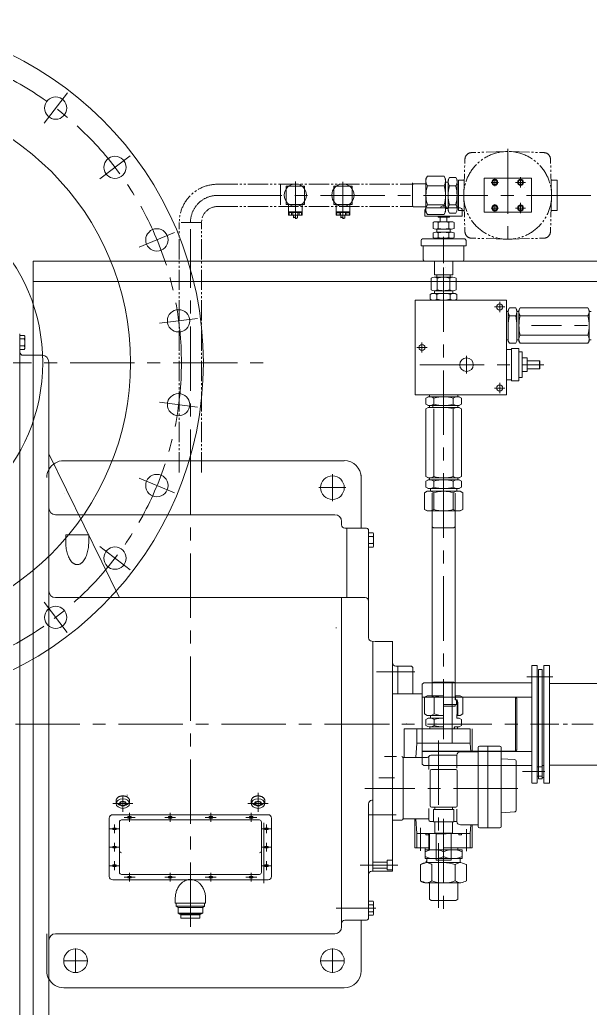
# Model space of a CAD drawing. Header units: inches. Extents: x 0 to 26418, y 0 to 20128.
# Drawn here: x 11750 to 12594, y 8118 to 9581 of the extents above; entities that cross this region are included whole.
import ezdxf

# ---------------------------------------------------------------- set-up
doc = ezdxf.new("R2010")
doc.units = ezdxf.units.IN
doc.header["$MEASUREMENT"] = 0
doc.linetypes.add('CENTER', pattern=[50.8, 31.75, -6.35, 6.35, -6.35])
doc.linetypes.add('EB_DASHDOTDOT', pattern=[45, 30, -3, 3, -3, 3, -3])
for name, color, linetype, lineweight in [('CAXA1', 5, 'CENTER', 5), ('CAXA尺寸线层', 3, 'Continuous', 5), ('CAXA细实线层', 7, 'Continuous', 5), ('中心线', 5, 'CENTER', 5), ('粗实线层', 7, 'Continuous', 5), ('细实线层', 7, 'Continuous', 5)]:
    doc.layers.add(name, color=color, linetype=linetype, lineweight=lineweight)

msp = doc.modelspace()

# ---------------------------------------------------------------- linework, layer by layer
at = {"color": 7, "linetype": 'Continuous', "lineweight": 5}
for p, q in [((12351.1, 9345.26), (12353.29, 9349.05)), ((12351.1, 9345.26), (12353.29, 9349.05)), ((12353.29, 9349.05), (12377.91, 9349.03)), ((12353.29, 9349.05), (12377.91, 9349.03)), ((12380.1, 9345.23), (12377.91, 9349.03)), ((12380.1, 9345.23), (12377.91, 9349.03)), ((12384.1, 9343.72), (12386, 9347.02)), ((12384.1, 9343.72), (12386, 9347.02)), ((12386, 9347.02), (12395.19, 9347.01)), ((12386, 9347.02), (12395.19, 9347.01)), ((12397.1, 9343.71), (12395.19, 9347.01)), ((12397.1, 9343.71), (12395.19, 9347.01)), ((12144.44, 9334.22), (12171.44, 9334.22)), ((12144.44, 9307.22), (12144.44, 9334.22)), ((12171.44, 9307.22), (12171.44, 9334.22)), ((12214.79, 9334.22), (12241.79, 9334.22)), ((12214.79, 9307.22), (12214.79, 9334.22)), ((12241.79, 9307.22), (12241.79, 9334.22)), ((12331.03, 9335.44), (12332.38, 9337.77)), ((12332.38, 9337.77), (12351.09, 9337.75)), ((12351.1, 9345.26), (12351.07, 9320.71)), ((12351.1, 9345.26), (12351.09, 9337.75)), ((12353.25, 9334.83), (12377.87, 9334.85)), ((12353.25, 9334.83), (12377.87, 9334.85)), ((12380.05, 9296.22), (12380.09, 9340.23)), ((12380.1, 9345.23), (12380.09, 9340.23)), ((12380.1, 9345.23), (12380.09, 9340.23)), ((12380.09, 9340.23), (12384.09, 9340.22)), ((12380.09, 9340.23), (12384.09, 9340.22)), ((12384.09, 9340.04), (12384.07, 9320.74)), ((12384.09, 9340.04), (12384.07, 9320.74)), ((12384.1, 9343.72), (12384.09, 9340.22)), ((12384.1, 9343.72), (12384.09, 9340.22)), ((12385.97, 9334.86), (12395.16, 9334.87)), ((12385.97, 9334.86), (12395.16, 9334.87)), ((12397.1, 9343.71), (12397.07, 9320.71)), ((12397.1, 9343.71), (12397.09, 9337.21)), ((12399.02, 9336.78), (12397.09, 9337.21)), ((12399.02, 9336.78), (12397.09, 9337.21)), ((12399.02, 9343.13), (12399.02, 9298.13)), ((12407.72, 9343.13), (12399.02, 9343.13)), ((12399.02, 9343.13), (12399.02, 9298.13)), ((12407.72, 9343.13), (12399.02, 9343.13)), ((12437.02, 9296.01), (12437.02, 9346.01)), ((12437.02, 9346.01), (12507.02, 9346.01)), ((12507.02, 9346.01), (12507.02, 9296.01)), ((12536.33, 9343.13), (12545.02, 9343.13)), ((12545.02, 9298.13), (12545.02, 9343.13)), ((12545.02, 9341.7), (12545.02, 9299.7)), ((12351.07, 9320.75), (12351.05, 9296.24)), ((12351.07, 9320.75), (12351.05, 9296.24)), ((12380.05, 9296.22), (12380.07, 9320.73)), ((12384.05, 9297.72), (12384.07, 9320.72)), ((12384.05, 9297.72), (12384.07, 9320.72)), ((12397.07, 9320.71), (12397.06, 9300.49)), ((12397.07, 9320.71), (12397.06, 9300.49)), ((12144.44, 9307.22), (12171.44, 9307.22)), ((12147.94, 9291.26), (12147.94, 9307.22)), ((12167.94, 9291.26), (12167.94, 9307.22)), ((12214.79, 9307.22), (12241.79, 9307.22)), ((12218.29, 9291.26), (12218.29, 9307.22)), ((12238.29, 9291.26), (12238.29, 9307.22)), ((12331, 9306.11), (12332.35, 9303.77)), ((12332.35, 9303.77), (12351.06, 9303.75)), ((12353.25, 9306.6), (12377.87, 9306.58)), ((12353.25, 9306.6), (12377.87, 9306.58)), ((12373.18, 9302.21), (12373.18, 9303.91)), ((12376.78, 9305.31), (12376.78, 9304.92)), ((12376.78, 9304.92), (12377.58, 9304.92)), ((12377.58, 9305.31), (12377.58, 9304.92)), ((12381.18, 9303.93), (12381.18, 9302.21)), ((12385.97, 9306.57), (12395.16, 9306.56)), ((12385.97, 9306.57), (12395.16, 9306.56)), ((12399.02, 9304.65), (12397.06, 9304.21)), ((12399.02, 9304.65), (12397.06, 9304.21)), ((12167.94, 9296.26), (12147.94, 9296.26)), ((12167.94, 9295.26), (12147.94, 9295.26)), ((12167.94, 9291.26), (12147.94, 9291.26)), ((12148.75, 9291.26), (12148.75, 9295.26)), ((12152.4, 9291.26), (12152.4, 9295.26)), ((12154.29, 9291.26), (12154.29, 9295.26)), ((12154.94, 9287.5), (12154.94, 9291.26)), ((12160.94, 9287.5), (12160.94, 9291.26)), ((12161.58, 9291.26), (12161.58, 9295.26)), ((12163.47, 9291.26), (12163.47, 9295.26)), ((12167.12, 9291.26), (12167.12, 9295.26)), ((12238.29, 9296.26), (12218.29, 9296.26)), ((12238.29, 9295.26), (12218.29, 9295.26)), ((12238.29, 9291.26), (12218.29, 9291.26)), ((12219.11, 9291.26), (12219.11, 9295.26)), ((12222.76, 9291.26), (12222.76, 9295.26)), ((12224.64, 9291.26), (12224.64, 9295.26)), ((12225.29, 9287.5), (12225.29, 9291.26)), ((12231.29, 9287.5), (12231.29, 9291.26)), ((12231.94, 9291.26), (12231.94, 9295.26)), ((12233.83, 9291.26), (12233.83, 9295.26)), ((12237.48, 9291.26), (12237.48, 9295.26)), ((12349.68, 9290.21), (12349.68, 9299.21)), ((12349.68, 9290.21), (12377.18, 9290.21)), ((12351.05, 9296.24), (12353.24, 9292.45)), ((12351.05, 9296.24), (12353.24, 9292.45)), ((12352.68, 9302.21), (12401.68, 9302.21)), ((12353.24, 9292.45), (12377.86, 9292.43)), ((12353.24, 9292.45), (12377.86, 9292.43)), ((12368.95, 9290.21), (12368.95, 9288.71)), ((12382.18, 9288.71), (12368.95, 9288.71)), ((12372.18, 9288.71), (12385.95, 9288.71)), ((12372.18, 9281.71), (12372.18, 9288.71)), ((12377.18, 9290.21), (12404.68, 9290.21)), ((12380.05, 9296.22), (12377.86, 9292.43)), ((12380.05, 9296.22), (12377.86, 9292.43)), ((12380.06, 9301.23), (12384.06, 9301.22)), ((12380.06, 9301.23), (12384.06, 9301.22)), ((12382.18, 9281.71), (12382.18, 9288.71)), ((12384.05, 9297.72), (12385.96, 9294.42)), ((12384.05, 9297.72), (12385.96, 9294.42)), ((12385.95, 9288.71), (12385.95, 9290.21)), ((12385.96, 9294.42), (12395.15, 9294.41)), ((12385.96, 9294.42), (12395.15, 9294.41)), ((12407.72, 9298.13), (12399.02, 9298.13)), ((12407.72, 9298.13), (12399.02, 9298.13)), ((12404.68, 9290.21), (12404.68, 9299.21)), ((12437.02, 9296.01), (12507.02, 9296.01)), ((12536.33, 9298.13), (12545.02, 9298.13)), ((12361.59, 9271.86), (12361.59, 9280.56)), ((12388.87, 9281.71), (12365.49, 9281.71)), ((12369.38, 9280.56), (12369.38, 9271.86)), ((12384.97, 9280.56), (12384.97, 9271.86)), ((12392.77, 9271.86), (12392.77, 9280.56)), ((12361.59, 9258.48), (12361.59, 9265.18)), ((12388.87, 9270.71), (12365.49, 9270.71)), ((12388.87, 9266.33), (12365.49, 9266.33)), ((12367.18, 9266.33), (12367.18, 9270.71)), ((12369.38, 9265.18), (12369.38, 9258.48)), ((12384.97, 9265.18), (12384.97, 9258.48)), ((12387.18, 9266.33), (12387.18, 9270.71)), ((12392.77, 9258.48), (12392.77, 9265.18)), ((12343.93, 9246.21), (12343.93, 9254.21)), ((12343.93, 9246.21), (12410.43, 9246.21)), ((12408.43, 9256.21), (12345.66, 9256.21)), ((12347.18, 9225.21), (12347.18, 9246.21)), ((12388.87, 9257.33), (12365.49, 9257.33)), ((12367.18, 9256.21), (12367.18, 9257.33)), ((12387.18, 9256.21), (12387.18, 9257.33)), ((12407.18, 9225.21), (12407.18, 9246.21)), ((12410.43, 9254.21), (12410.43, 9246.21)), ((12349.18, 9223.21), (12405.18, 9223.21)), ((12363.68, 9223.22), (12363.68, 9203.14)), ((12390.68, 9223.22), (12390.68, 9203.14)), ((12390.68, 9203.14), (12363.68, 9203.14)), ((12367.18, 9199.71), (12367.18, 9203.14)), ((12387.18, 9199.71), (12387.18, 9203.14)), ((12358.7, 9181.17), (12358.7, 9198.26)), ((12391.04, 9199.71), (12363.32, 9199.71)), ((12367.94, 9198.26), (12367.94, 9181.17)), ((12386.42, 9198.26), (12386.42, 9181.17)), ((12395.65, 9181.17), (12395.65, 9198.26)), ((12357.55, 9167.21), (12357.55, 9174.22)), ((12391.9, 9175.71), (12362.46, 9175.71)), ((12363.32, 9179.71), (12377.18, 9179.71)), ((12363.68, 9175.71), (12363.68, 9179.71)), ((12367.36, 9174.22), (12367.36, 9167.21)), ((12391.04, 9179.71), (12377.18, 9179.71)), ((12386.99, 9174.22), (12386.99, 9167.21)), ((12390.68, 9175.71), (12390.68, 9179.71)), ((12396.81, 9167.21), (12396.81, 9174.22)), ((12335.18, 9165.61), (12470.18, 9165.61)), ((12335.18, 9165.61), (12335.18, 9025.61)), ((12470.18, 9112.61), (12470.18, 9165.61)), ((12470.18, 9149.11), (12472.8, 9149.11)), ((12472.77, 9151.11), (12474.68, 9154.41)), ((12472.77, 9151.11), (12472.77, 9144.61)), ((12472.77, 9128.11), (12472.77, 9151.11)), ((12472.77, 9111.61), (12472.77, 9151.11)), ((12474.68, 9154.41), (12483.87, 9154.41)), ((12483.87, 9142.26), (12474.68, 9142.26)), ((12485.77, 9151.11), (12483.87, 9154.41)), ((12485.74, 9149.11), (12488.67, 9149.11)), ((12485.77, 9147.61), (12485.77, 9151.11)), ((12485.77, 9151.11), (12485.77, 9128.11)), ((12485.77, 9128.11), (12485.77, 9151.11)), ((12485.77, 9111.61), (12485.77, 9151.11)), ((12488.64, 9151.11), (12490.55, 9154.41)), ((12488.64, 9151.11), (12488.64, 9144.61)), ((12488.64, 9128.11), (12488.64, 9151.11)), ((12488.64, 9112.69), (12488.64, 9151.11)), ((12490.55, 9154.41), (12590.77, 9154.41)), ((12590.77, 9142.26), (12490.55, 9142.26)), ((12592.67, 9151.11), (12590.77, 9154.41)), ((12592.67, 9151.11), (12592.67, 9128.11)), ((12592.67, 9147.61), (12592.67, 9151.11)), ((12592.67, 9111.61), (12592.67, 9151.11)), ((12592.67, 9149.11), (12595.6, 9149.11)), ((12592.67, 9128.11), (12592.67, 9149.11)), ((12590.77, 9113.99), (12490.55, 9113.97)), ((12470.18, 9025.61), (12470.18, 9112.61)), ((12470.18, 9107.11), (12472.77, 9107.11)), ((12472.77, 9105.11), (12472.77, 9111.61)), ((12472.77, 9111.61), (12472.77, 9105.11)), ((12472.77, 9105.11), (12474.63, 9101.81)), ((12474.63, 9101.81), (12483.87, 9101.81)), ((12474.68, 9101.81), (12483.87, 9101.81)), ((12485.77, 9105.11), (12483.87, 9101.81)), ((12485.77, 9105.11), (12485.77, 9111.61)), ((12485.77, 9105.11), (12485.77, 9111.61)), ((12485.77, 9107.11), (12488.67, 9107.11)), ((12488.64, 9105.11), (12488.64, 9112.69)), ((12488.64, 9105.11), (12490.55, 9101.81)), ((12490.55, 9101.81), (12590.77, 9101.81)), ((12490.55, 9101.81), (12547.82, 9101.81)), ((12592.67, 9105.11), (12590.77, 9101.81)), ((12592.67, 9105.11), (12592.67, 9111.61)), ((12592.67, 9107.11), (12595.57, 9107.11)), ((12488.68, 9094.11), (12477.68, 9094.11)), ((12477.68, 9046.11), (12477.68, 9094.11)), ((12488.68, 9046.11), (12488.68, 9094.11)), ((12493.68, 9089.11), (12488.68, 9089.11)), ((12493.68, 9051.11), (12493.68, 9089.11)), ((12500.68, 9080.11), (12493.68, 9080.11)), ((12500.68, 9060.11), (12500.68, 9080.11)), ((12519.18, 9076.11), (12500.68, 9076.11)), ((12519.18, 9064.11), (12519.18, 9076.11)), ((12519.18, 9076.11), (12519.68, 9075.61)), ((12519.68, 9064.61), (12519.68, 9075.61)), ((12500.68, 9060.11), (12493.68, 9060.11)), ((12519.18, 9064.11), (12500.68, 9064.11)), ((12519.18, 9064.11), (12519.68, 9064.61)), ((12488.68, 9046.11), (12477.68, 9046.11)), ((12493.68, 9051.11), (12488.68, 9051.11)), ((12335.18, 9025.61), (12377.18, 9025.61)), ((12356.18, 9025.61), (12356.18, 9022.71)), ((12377.18, 9025.61), (12470.18, 9025.61)), ((12398.18, 9025.61), (12398.18, 9022.68)), ((12354.18, 9022.71), (12350.88, 9020.85)), ((12350.88, 9020.85), (12350.88, 9011.62)), ((12350.88, 9020.81), (12350.88, 9011.62)), ((12354.18, 9009.71), (12350.88, 9011.62)), ((12354.18, 9022.71), (12360.68, 9022.71)), ((12360.68, 9022.71), (12354.18, 9022.71)), ((12360.68, 9022.71), (12400.18, 9022.71)), ((12362.99, 9011.62), (12362.99, 9020.81)), ((12377.18, 9022.71), (12400.18, 9022.71)), ((12391.33, 9011.62), (12391.33, 9020.81)), ((12400.18, 9022.71), (12393.68, 9022.71)), ((12400.18, 9022.71), (12403.48, 9020.81)), ((12400.18, 9009.71), (12403.48, 9011.62)), ((12403.48, 9020.81), (12403.48, 9011.62)), ((12354.18, 9006.84), (12350.88, 9004.93)), ((12350.88, 9004.93), (12350.88, 8904.72)), ((12350.88, 9004.93), (12350.88, 8947.66)), ((12354.18, 9009.71), (12360.68, 9009.71)), ((12354.18, 9009.71), (12360.68, 9009.71)), ((12354.18, 9006.84), (12361.76, 9006.84)), ((12356.18, 9009.71), (12356.18, 9006.81)), ((12360.68, 9009.71), (12361.76, 9006.84)), ((12400.18, 9009.71), (12360.68, 9009.71)), ((12361.76, 9006.84), (12400.18, 9006.84)), ((12362.97, 8904.72), (12362.99, 9004.94)), ((12377.18, 9009.71), (12400.18, 9009.71)), ((12377.18, 9009.71), (12400.18, 9009.71)), ((12377.18, 9006.84), (12400.18, 9006.84)), ((12391.33, 8904.72), (12391.33, 9004.93)), ((12400.18, 9006.84), (12393.68, 9006.84)), ((12396.68, 9009.71), (12400.18, 9009.71)), ((12398.18, 9009.74), (12398.18, 9006.81)), ((12400.18, 9006.84), (12403.48, 9004.93)), ((12403.48, 9004.93), (12403.48, 8904.72)), ((12354.18, 8902.81), (12350.88, 8904.72)), ((12354.18, 8899.91), (12350.88, 8898.01)), ((12350.88, 8888.82), (12350.88, 8898.01)), ((12354.18, 8902.81), (12377.18, 8902.81)), ((12354.18, 8899.91), (12377.18, 8899.91)), ((12356.18, 8902.81), (12356.18, 8899.91)), ((12362.97, 8888.82), (12362.97, 8898.01)), ((12377.18, 8902.81), (12400.18, 8902.81)), ((12400.18, 8902.81), (12377.18, 8902.81)), ((12377.18, 8902.81), (12398.18, 8902.81)), ((12377.18, 8899.91), (12400.18, 8899.91)), ((12391.33, 8888.82), (12391.33, 8898.01)), ((12400.18, 8899.91), (12393.68, 8899.91)), ((12396.68, 8902.81), (12400.18, 8902.81)), ((12398.18, 8902.81), (12398.18, 8899.88)), ((12400.18, 8902.81), (12403.48, 8904.72)), ((12400.18, 8899.91), (12403.48, 8898.01)), ((12403.48, 8888.82), (12403.48, 8898.01)), ((12352.67, 8882.91), (12348.88, 8880.72)), ((12348.88, 8856.1), (12348.88, 8880.72)), ((12354.18, 8886.91), (12350.88, 8888.82)), ((12352.67, 8882.91), (12357.68, 8882.91)), ((12354.18, 8886.91), (12377.18, 8886.91)), ((12357.68, 8882.91), (12357.68, 8886.91)), ((12401.69, 8882.91), (12357.68, 8882.91)), ((12360.18, 8880.26), (12360.18, 8599.24)), ((12362.96, 8856.1), (12362.97, 8880.72)), ((12377.18, 8886.91), (12400.18, 8886.91)), ((12400.18, 8886.91), (12377.18, 8886.91)), ((12391.33, 8856.1), (12391.33, 8880.72)), ((12394.35, 8880.26), (12394.25, 8598.85)), ((12396.68, 8882.91), (12396.68, 8886.91)), ((12396.68, 8886.91), (12400.18, 8886.91)), ((12396.68, 8882.91), (12401.69, 8882.91)), ((12400.18, 8886.91), (12403.48, 8888.82)), ((12401.69, 8882.91), (12405.48, 8880.72)), ((12405.48, 8856.1), (12405.48, 8880.72)), ((12352.67, 8853.91), (12348.88, 8856.1)), ((12352.67, 8853.91), (12360.18, 8853.91)), ((12360.18, 8853.91), (12401.69, 8853.91)), ((12360.18, 8830.26), (12360.18, 8853.91)), ((12401.69, 8853.91), (12394.18, 8853.91)), ((12394.18, 8830.26), (12394.18, 8853.91)), ((12401.69, 8853.91), (12405.48, 8856.1)), ((12362.52, 8828.91), (12360.18, 8830.26)), ((12362.52, 8828.91), (12391.85, 8828.91)), ((12391.85, 8828.91), (12394.18, 8830.26))]:
    msp.add_line(p, q, dxfattribs=at)
at = {"color": 7, "lineweight": 5}
for p, q in [((11770.24, 9223.16), (11770.24, 7943.07)), ((11770.24, 9223.16), (14450.24, 9223.16)), ((11770.24, 9193.11), (14450.24, 9193.11)), ((12276.24, 8660.74), (12270.98, 8661.02)), ((12276.24, 8660.74), (12290.26, 8660.74)), ((12515.74, 8625.24), (12507.74, 8625.24)), ((12507.74, 8451.24), (12507.74, 8625.23)), ((12515.74, 8451.24), (12515.74, 8625.24)), ((12517.74, 8457.11), (12517.74, 8619.11)), ((12517.74, 8619.11), (12523.04, 8619.11)), ((12523.04, 8457.11), (12523.04, 8619.11)), ((12525.74, 8625.11), (12525.74, 8451.11)), ((12533.74, 8625.11), (12525.74, 8625.11)), ((12533.74, 8625.11), (12533.74, 8451.11)), ((12507.74, 8599.24), (12347.74, 8599.24)), ((12637.74, 8598.61), (12533.74, 8598.61)), ((12483.74, 8498.24), (12483.74, 8578.24)), ((12483.74, 8578.24), (12485.74, 8576.24)), ((12485.74, 8500.24), (12485.74, 8576.24)), ((12483.74, 8498.24), (12485.74, 8500.24)), ((12307.69, 8490.27), (12289.69, 8490.27)), ((12483.74, 8498.24), (12345.74, 8498.24)), ((12347.74, 8476.99), (12345.74, 8478.99)), ((12507.74, 8476.99), (12347.74, 8476.99)), ((12523.04, 8475.11), (12515.04, 8475.11)), ((12525.74, 8477.11), (12523.04, 8477.11)), ((12533.74, 8477.61), (12637.74, 8477.61)), ((12523.04, 8461.11), (12515.73, 8461.11)), ((12517.74, 8457.11), (12523.04, 8457.11)), ((12525.74, 8459.11), (12523.04, 8459.11)), ((12272.74, 8450.61), (12272.74, 8425.61)), ((12272.74, 8450.61), (12272.74, 8425.61)), ((12515.74, 8450.99), (12507.74, 8450.99)), ((12533.74, 8451.11), (12525.74, 8451.11)), ((12272.74, 8425.61), (12270.99, 8425.52)), ((12317.19, 8398.24), (12317.19, 8425.1)), ((12315.19, 8396.24), (12301.74, 8396.24)), ((12317.19, 8398.24), (12355.21, 8398.24)), ((12364.19, 8376.76), (12364.19, 8393.76)), ((12390.19, 8376.76), (12390.19, 8393.76)), ((12390.19, 8376.76), (12364.19, 8376.76)), ((12366.19, 8336.76), (12366.19, 8376.76)), ((12388.19, 8336.76), (12388.19, 8376.76)), ((12272.74, 8334.24), (12293.74, 8334.24)), ((12272.74, 8325.24), (12293.74, 8325.24)), ((12293.74, 8336.74), (12293.74, 8322.74)), ((12293.74, 8336.74), (12301.74, 8336.74)), ((12388.19, 8336.76), (12366.19, 8336.76)), ((12270.83, 8320.74), (12301.74, 8320.74)), ((12293.74, 8322.74), (12301.74, 8322.74))]:
    msp.add_line(p, q, dxfattribs=at)
for centre, radius in [((11514.38, 9073.11), 507.5), ((11514.25, 9073.11), 399.87), ((11803.42, 9449.92), 16.5), ((11891.1, 9362.24), 16.5), ((11514.25, 9073.11), 270), ((11953.09, 9254.85), 16.5), ((11985.17, 9135.08), 16.5), ((11985.17, 9011.09), 16.5), ((11953.07, 8891.32), 16.5), ((11891.06, 8783.94), 16.5), ((11803.38, 8696.27), 16.5)]:
    msp.add_circle(centre, radius, dxfattribs=at)
at = {"color": 7, "linetype": 'Continuous', "lineweight": 5}
for centre, radius in [((12157.94, 9321.05), 16.49), ((12228.29, 9321.05), 16.49), ((12453.02, 9340.01), 4.5), ((12453.02, 9340.01), 3.4), ((12491.02, 9340.01), 4.5), ((12491.02, 9340.01), 3.4), ((12453.02, 9302.01), 4.5), ((12453.02, 9302.01), 3.4), ((12491.02, 9302.01), 4.5), ((12491.02, 9302.01), 3.4), ((12460.18, 9155.61), 4.5), ((12345.18, 9095.61), 4.5), ((12411.18, 9070.11), 10), ((12460.18, 9035.61), 4.5)]:
    msp.add_circle(centre, radius, dxfattribs=at)
for centre, radius, start, end in [((12363.58, 9341.92), 12.53, 145.66719, 214.43568), ((12367.53, 9341.92), 12.53, 325.66719, 34.43568), ((12367.53, 9341.92), 12.53, 325.66719, 34.43568), ((12394.69, 9340.94), 10.64, 145.22625, 214.87662), ((12386.42, 9340.94), 10.64, 325.22625, 34.87662), ((12386.42, 9340.94), 10.64, 325.22625, 34.87662), ((12397.9, 9320.72), 46.83, 162.46348, 180.05143), ((12333.25, 9320.66), 46.83, 0.05143, 17.63939), ((12333.25, 9320.66), 46.83, 0.05143, 17.63939), ((12437.57, 9320.76), 53.5, 164.71426, 180.05143), ((12343.58, 9320.67), 53.5, 0.05143, 15.38861), ((12343.58, 9320.67), 53.5, 0.05143, 15.38861), ((12397.9, 9320.71), 46.83, 179.94857, 197.53652), ((12397.9, 9320.71), 46.83, 179.94857, 197.53652), ((12333.25, 9320.77), 46.83, 342.36061, 359.94857), ((12333.25, 9320.77), 46.83, 342.36061, 359.94857), ((12437.57, 9320.67), 53.5, 179.94857, 195.28574), ((12437.57, 9320.67), 53.5, 179.94857, 195.28574), ((12343.58, 9320.76), 53.5, 344.61139, 359.94857), ((12343.58, 9320.76), 53.5, 344.61139, 359.94857), ((12363.58, 9299.52), 12.53, 145.56432, 214.33281), ((12363.58, 9299.52), 12.53, 145.56432, 214.33281), ((12377.18, 9298.93), 6.39, 93.58332, 128.7523), ((12377.18, 9298.93), 6.4, 51.2477, 86.41668), ((12367.53, 9299.51), 12.53, 325.56432, 34.33281), ((12367.53, 9299.51), 12.53, 325.56432, 34.33281), ((12394.69, 9300.49), 10.64, 145.12338, 214.77375), ((12394.69, 9300.49), 10.64, 145.12338, 214.77375), ((12386.42, 9300.5), 10.64, 325.12338, 34.77375), ((12386.42, 9300.5), 10.64, 325.12338, 34.77375), ((12352.68, 9299.21), 3, 90, 180), ((12401.68, 9299.21), 3, 0, 90), ((12365.49, 9274.53), 7.18, 57.13277, 122.86723), ((12377.18, 9254.71), 27, 73.22135, 106.77865), ((12388.87, 9274.53), 7.18, 57.13277, 122.86723), ((12365.49, 9277.9), 7.18, 237.13277, 302.86723), ((12365.49, 9259.15), 7.18, 57.13277, 122.86723), ((12377.18, 9297.71), 27, 253.22135, 286.77865), ((12377.18, 9239.33), 27, 73.22135, 106.77865), ((12388.87, 9277.9), 7.18, 237.13277, 302.86723), ((12388.87, 9259.15), 7.18, 57.13277, 122.86723), ((12345.93, 9254.21), 2, 90, 180), ((12365.49, 9264.51), 7.18, 237.13277, 302.86723), ((12377.18, 9284.33), 27, 253.22135, 286.77865), ((12388.87, 9264.51), 7.18, 237.13277, 302.86723), ((12408.43, 9254.21), 2, 0, 90), ((12349.18, 9225.21), 2, 180, 270), ((12405.18, 9225.21), 2, 270, 360), ((12363.32, 9191.67), 8.05, 54.96996, 125.03004), ((12377.18, 9169.71), 30, 90, 107.93393), ((12377.18, 9169.71), 30, 72.06607, 90), ((12391.04, 9191.67), 8.05, 54.96996, 125.03004), ((12362.46, 9166.9), 8.81, 56.1491, 123.8509), ((12363.32, 9187.76), 8.05, 234.96996, 305.03004), ((12377.18, 9142.71), 33, 72.69712, 107.30288), ((12377.18, 9209.71), 30, 252.06607, 270), ((12377.18, 9209.71), 30, 270, 287.93393), ((12391.04, 9187.76), 8.05, 234.96996, 305.03004), ((12391.9, 9166.9), 8.81, 56.1491, 123.8509), ((12362.46, 9174.52), 8.81, 236.1491, 303.8509), ((12377.18, 9198.71), 33, 252.69712, 287.30288), ((12391.9, 9174.52), 8.81, 236.1491, 303.8509), ((12483.41, 9148.34), 10.64, 145.17482, 214.82518), ((12526.27, 9128.11), 53.5, 164.66283, 180), ((12475.13, 9148.34), 10.64, 325.17482, 34.82518), ((12432.27, 9128.11), 53.5, 0, 15.33717), ((12499.28, 9148.34), 10.64, 145.17482, 214.82518), ((12542.14, 9128.11), 53.5, 164.66283, 180), ((12582.03, 9148.34), 10.64, 325.17482, 34.82518), ((12539.17, 9128.11), 53.5, 0, 15.33717), ((12542.14, 9128.13), 53.5, 180.00649, 195.34366), ((12539.17, 9128.13), 53.5, 344.66931, 0.00649), ((12499.28, 9107.9), 10.64, 145.1813, 214.83167), ((12582.04, 9107.91), 10.64, 325.1813, 34.83167), ((12356.92, 9012.08), 10.64, 55.16406, 124.81443), ((12356.92, 9020.35), 10.64, 235.16406, 304.81443), ((12377.13, 8969.21), 53.5, 89.98925, 105.32642), ((12377.15, 9063.21), 53.5, 254.65207, 269.98925), ((12377.18, 8969.21), 53.5, 74.66283, 90), ((12377.18, 9063.21), 53.5, 270, 285.33717), ((12397.41, 9012.07), 10.64, 55.17482, 124.82518), ((12397.41, 9020.35), 10.64, 235.17482, 304.82518), ((12377.18, 8953.34), 53.5, 74.66283, 90), ((12397.41, 8996.2), 10.64, 55.17482, 124.82518), ((12356.9, 8913.45), 10.64, 235.16406, 304.81443), ((12356.89, 8889.28), 10.64, 55.16406, 124.81443), ((12377.13, 8956.31), 53.5, 254.65207, 269.98925), ((12377.11, 8846.41), 53.5, 89.98925, 105.32642), ((12377.18, 8956.31), 53.5, 270, 285.33717), ((12377.18, 8846.41), 53.5, 74.66283, 90), ((12397.41, 8913.45), 10.64, 235.17482, 304.82518), ((12397.41, 8889.27), 10.64, 55.17482, 124.82518), ((12355.89, 8870.39), 12.53, 55.605, 124.37349), ((12356.9, 8897.55), 10.64, 235.16406, 304.81443), ((12377.13, 8940.41), 53.5, 254.65207, 269.98925), ((12377.11, 8836.08), 46.83, 89.98925, 107.5772), ((12377.18, 8940.41), 53.5, 270, 285.33717), ((12377.18, 8836.08), 46.83, 72.41205, 90), ((12397.41, 8897.55), 10.64, 235.17482, 304.82518), ((12398.41, 8870.38), 12.53, 55.61575, 124.38425), ((12355.89, 8866.44), 12.53, 235.605, 304.37349), ((12377.12, 8900.74), 46.83, 252.40129, 269.98925), ((12377.18, 8900.74), 46.83, 270, 287.58795), ((12398.41, 8866.44), 12.53, 235.61575, 304.38425)]:
    msp.add_arc(centre, radius, start, end, dxfattribs=at)
at = {"color": 7, "lineweight": 5}
for centre, radius, start, end in [((11815.24, 8903.11), 25, 90, 151.63992), ((11815.25, 8903.11), 25, 151.63992, 180), ((12315.19, 8398.24), 2, 270, 0)]:
    msp.add_arc(centre, radius, start, end, dxfattribs=at)
msp.add_point((12322.23, 8538.24), dxfattribs=at)
at = {"layer": 'CAXA1', "linetype": 'CENTER', "lineweight": 5, "ltscale": 3}
for p, q in [((11820.61, 9472.32), (11786.24, 9427.53)), ((11913.49, 9379.43), (11868.7, 9345.06)), ((12472.02, 9389.67), (12472.02, 9247.31)), ((12472.02, 9388.7), (12472.02, 9252.7)), ((12491.02, 9347.51), (12491.02, 9332.51)), ((12157.94, 9301.28), (12157.94, 9341.1)), ((12157.94, 9301.28), (12157.94, 9341.1)), ((12157.94, 9301.28), (12157.94, 9341.1)), ((12157.94, 9301.14), (12157.94, 9340.96)), ((12157.94, 9306.26), (12157.94, 9339.26)), ((12228.29, 9301.14), (12228.29, 9340.96)), ((12331, 9306.26), (12331, 9339.26)), ((12447.52, 9340.01), (12458.52, 9340.01)), ((12453.02, 9334.51), (12453.02, 9345.51)), ((12483.52, 9340.01), (12498.52, 9340.01)), ((12485.52, 9340.01), (12496.52, 9340.01)), ((12042.74, 9320.72), (12627.11, 9320.72)), ((12497.01, 9332), (12497.11, 9332)), ((12157.94, 9306.26), (12157.94, 9286.26)), ((12228.29, 9306.26), (12228.29, 9286.26)), ((12453.02, 9296.51), (12453.02, 9307.51)), ((12491.02, 9309.51), (12491.02, 9294.51)), ((12447.52, 9302.01), (12458.52, 9302.01)), ((12483.52, 9302.01), (12498.52, 9302.01)), ((12485.52, 9302.01), (12496.52, 9302.01)), ((11979.17, 9265.66), (11927.01, 9244.05)), ((12002.74, 8879.23), (12002.74, 9270.72)), ((12377.18, 9220.58), (12377.18, 9259.43)), ((12377.11, 9214.22), (12377.11, 8515.84)), ((12380.67, 9214.22), (12380.67, 9214.13)), ((12460.18, 9163.11), (12460.18, 9148.11)), ((12452.68, 9155.61), (12467.68, 9155.61)), ((12013.16, 9138.77), (11957.19, 9131.4)), ((14533.01, 9128.12), (12507.49, 9128.12)), ((12345.18, 9103.11), (12345.18, 9088.11)), ((12337.68, 9095.61), (12352.68, 9095.61)), ((10910.15, 9073.11), (12118.35, 9073.11)), ((12341.97, 9070.11), (12525.47, 9070.11)), ((12398.18, 9070.11), (12424.18, 9070.11)), ((12411.18, 9083.11), (12411.18, 9057.11)), ((12460.18, 9043.11), (12460.18, 9028.11)), ((12452.68, 9035.61), (12467.68, 9035.61)), ((12013.16, 9007.4), (11957.18, 9014.77)), ((12002.74, 8238.47), (12002.74, 8942.36)), ((12212.74, 8908.24), (12212.74, 8868.24)), ((11979.15, 8880.52), (11926.99, 8902.12)), ((11815.75, 8879.85), (11815.76, 8879.85)), ((12232.74, 8888.24), (12192.74, 8888.24)), ((11913.46, 8766.75), (11868.67, 8801.12)), ((11820.57, 8673.87), (11786.2, 8718.66)), ((12333.52, 8615.74), (12278.03, 8615.74)), ((12334.39, 8615.74), (12334.45, 8615.74)), ((12500.2, 8608.11), (12538.9, 8608.11)), ((9153.04, 8538.11), (12528.9, 8538.11)), ((12296.99, 8538.11), (12251.84, 8538.11)), ((12296.99, 8538.11), (12251.84, 8538.11)), ((12369.69, 8514.3), (12369.69, 8264.03)), ((12281.65, 8458.6), (12304.62, 8458.6)), ((12493.71, 8468.11), (12526.88, 8468.11)), ((12487.04, 8443.26), (12260.47, 8443.26)), ((12307.26, 8404.24), (12266.09, 8404.24)), ((12377.19, 8398.27), (12377.19, 8265.05)), ((12343.19, 8384.58), (12343.19, 8350.8)), ((12411.19, 8382.81), (12411.19, 8350.29)), ((12365.79, 8375.76), (12380.79, 8375.76)), ((12253.69, 8329.74), (12309.51, 8329.74)), ((12276.74, 8265.74), (12218.24, 8265.74)), ((11832.74, 8206.11), (11832.74, 8170.11)), ((12212.74, 8206.24), (12212.74, 8170.24)), ((11850.74, 8188.11), (11814.74, 8188.11)), ((12230.74, 8188.24), (12194.74, 8188.24))]:
    msp.add_line(p, q, dxfattribs=at)
msp.add_circle((11514.38, 9073.11), 475, dxfattribs=at)
msp.add_arc((12042.74, 9280.72), 40, 90, 180, dxfattribs=at)
at = {"layer": 'CAXA尺寸线层', "color": 7, "linetype": 'Continuous', "lineweight": 5}
for p, q in [((12167.94, 9291.26), (12162.95, 9291.26)), ((12238.29, 9291.26), (12233.3, 9291.26))]:
    msp.add_line(p, q, dxfattribs=at)
at = {"layer": 'CAXA细实线层', "color": 7, "linetype": 'EB_DASHDOTDOT', "lineweight": 5}
for p, q in [((12469.93, 9385.67), (12418.39, 9384)), ((12474.12, 9385.67), (12525.65, 9384)), ((12407.06, 9322.8), (12408.72, 9374.33)), ((12536.99, 9322.8), (12535.33, 9374.33)), ((12042.74, 9337.22), (12331, 9337.22)), ((12135.8, 9336.89), (12135.77, 9304.19)), ((12407.06, 9318.6), (12408.72, 9267.07)), ((12536.99, 9318.6), (12535.33, 9267.07)), ((12042.74, 9304.22), (12331, 9304.22)), ((12019.24, 9280.72), (11986.24, 9280.72)), ((11986.24, 8910.72), (11986.24, 9280.72)), ((12019.24, 8910.72), (12019.24, 9280.72)), ((12469.93, 9255.74), (12418.39, 9257.4)), ((12474.12, 9255.74), (12525.65, 9257.4))]:
    msp.add_line(p, q, dxfattribs=at)
at = {"layer": 'CAXA细实线层', "color": 7, "linetype": 'Continuous', "lineweight": 5}
for p, q in [((12368.58, 9256.21), (12368.58, 9257.33)), ((12385.78, 9256.21), (12385.78, 9257.33)), ((12477.68, 9092.61), (12470.18, 9092.61)), ((12477.68, 9047.61), (12470.18, 9047.61))]:
    msp.add_line(p, q, dxfattribs=at)
at = {"layer": 'CAXA细实线层', "color": 7, "linetype": 'EB_DASHDOTDOT', "lineweight": 5}
msp.add_circle((12472.02, 9320.7), 65, dxfattribs=at)
for centre, radius, start, end in [((12418.84, 9374.01), 10, 91.7462, 178.04806), ((12525.33, 9374.01), 10, 1.84907, 88.15093), ((12042.74, 9280.72), 56.5, 90, 180), ((12042.74, 9280.72), 23.5, 90, 180), ((12418.72, 9267.39), 10, 181.84907, 268.15093), ((12525.33, 9267.39), 10, 271.84907, 358.15093)]:
    msp.add_arc(centre, radius, start, end, dxfattribs=at)
at = {"layer": 'CAXA细实线层', "color": 7, "linetype": 'Continuous', "lineweight": 5}
for points in [[(12160.94, 9287.5), (12160.58, 9287.02), (12159.38, 9285.99), (12157.94, 9287.5), (12156.5, 9289), (12155.3, 9287.98), (12154.94, 9287.5)], [(12231.29, 9287.5), (12230.93, 9287.02), (12229.73, 9285.99), (12228.29, 9287.5), (12226.85, 9289), (12225.65, 9287.98), (12225.29, 9287.5)]]:
    msp.add_open_spline(points, degree=3, dxfattribs=at)
at = {"layer": '中心线', "lineweight": 5}
msp.add_line((15443.42, 8538.11), (12515.56, 8538.11), dxfattribs=at)
at = {"layer": '粗实线层', "color": 7, "lineweight": 5}
for p, q in [((12329.74, 8624.24), (12306.74, 8624.24)), ((12331.74, 8622.24), (12329.74, 8624.24)), ((12377.19, 8342.36), (12377.19, 8349.36))]:
    msp.add_line(p, q, dxfattribs=at)
at = {"layer": '细实线层', "color": 7, "lineweight": 5}
for p, q in [((11750.25, 7960.61), (11750.25, 9115.61)), ((11750.25, 9092.71), (11750.25, 9113.5)), ((11756.98, 9113.5), (11750.25, 9113.5)), ((11750.25, 9097.11), (11750.25, 9109.11)), ((11756.98, 9108.3), (11750.25, 9108.3)), ((11757.75, 9095.31), (11757.75, 9110.9)), ((11756.98, 9097.91), (11750.25, 9097.91)), ((11756.98, 9092.71), (11750.25, 9092.71)), ((11755.25, 9084.11), (11783.25, 9084.11)), ((11793.25, 8393.14), (11793.25, 9074.11)), ((11793.25, 8938.11), (11897.73, 8725.11)), ((11815.24, 8928.11), (12230.24, 8928.11)), ((12255.24, 8828.24), (12255.24, 8906.91)), ((11803.25, 8848.11), (12216.25, 8848.11)), ((12226.25, 8833.24), (12226.25, 8838.24)), ((12231.25, 8828.24), (12263.24, 8828.24)), ((12234.24, 8725.43), (12234.24, 8828.24)), ((12266.24, 8666.01), (12266.24, 8825.42)), ((12266.24, 8821.13), (12266.24, 8800.35)), ((12272.97, 8821.13), (12266.24, 8821.13)), ((11818.24, 8807.83), (11818.24, 8818.33)), ((11818.24, 8818.33), (11852.24, 8818.33)), ((11852.24, 8807.83), (11852.24, 8818.33)), ((12266.24, 8816.74), (12266.24, 8804.74)), ((12272.97, 8815.94), (12266.24, 8815.94)), ((12273.74, 8818.53), (12273.74, 8802.95)), ((12272.97, 8805.54), (12266.24, 8805.54)), ((12272.97, 8800.35), (12266.24, 8800.35)), ((11803.24, 8725.43), (12261.24, 8725.43)), ((12226.24, 8243.24), (12226.24, 8725.43)), ((11793.25, 8538.11), (11793.25, 8682.65)), ((12218.24, 8680.26), (12218.24, 8681.44)), ((12272.74, 8320.74), (12272.74, 8660.92)), ((12301.74, 8660.74), (12276.22, 8660.74)), ((12301.74, 8540.49), (12301.74, 8660.92)), ((12301.74, 8320.74), (12301.74, 8629.24)), ((12309.74, 8624.24), (12309.74, 8583.24)), ((12331.74, 8622.24), (12331.74, 8583.24)), ((12347.74, 8599.24), (12345.74, 8597.24)), ((12345.74, 8583.24), (12345.74, 8597.24)), ((12360.25, 8598.88), (12360.23, 8580.17)), ((12362.59, 8600.23), (12360.25, 8598.88)), ((12391.9, 8600.22), (12362.57, 8600.22)), ((12377.18, 8539.22), (12377.18, 8600.22)), ((12389.88, 8510.26), (12389.88, 8600.22)), ((12391.9, 8600.22), (12394.25, 8598.85)), ((12394.25, 8598.86), (12394.23, 8574.14)), ((12345.74, 8583.24), (12301.74, 8583.24)), ((12345.74, 8493.24), (12345.74, 8583.24)), ((12345.74, 8478.99), (12345.74, 8583.24)), ((12483.74, 8578.24), (12345.74, 8578.24)), ((12507.74, 8578.24), (12345.74, 8578.24)), ((12348.93, 8577.99), (12348.91, 8553.37)), ((12348.93, 8577.99), (12348.91, 8553.37)), ((12352.72, 8580.18), (12348.93, 8577.99)), ((12352.72, 8580.18), (12348.93, 8577.99)), ((12377.23, 8580.16), (12352.72, 8580.18)), ((12377.23, 8580.16), (12352.72, 8580.18)), ((12363.08, 8577.98), (12363.06, 8553.36)), ((12363.08, 8577.98), (12363.06, 8553.36)), ((12401.74, 8580.13), (12394.23, 8580.14)), ((12401.74, 8580.13), (12394.23, 8580.14)), ((12397.23, 8574.14), (12394.23, 8574.14)), ((12397.23, 8574.14), (12394.23, 8574.14)), ((12394.73, 8580.14), (12394.73, 8574.14)), ((12394.73, 8580.14), (12394.73, 8574.14)), ((12396.53, 8574.14), (12396.52, 8567.14)), ((12396.53, 8574.14), (12396.52, 8567.14)), ((12397.23, 8574.14), (12397.21, 8551.14)), ((12397.23, 8574.14), (12397.21, 8551.14)), ((12398.22, 8569.64), (12397.23, 8574.14)), ((12398.22, 8569.64), (12397.23, 8574.14)), ((12401.74, 8580.13), (12405.53, 8577.94)), ((12401.74, 8580.13), (12405.53, 8577.94)), ((12405.53, 8577.94), (12405.51, 8553.32)), ((12405.53, 8577.94), (12405.51, 8553.32)), ((12397.22, 8567.14), (12377.22, 8567.16)), ((12397.22, 8567.14), (12377.22, 8567.16)), ((12394.47, 8565.04), (12377.22, 8565.06)), ((12394.47, 8565.04), (12377.22, 8565.06)), ((12394.47, 8567.14), (12394.47, 8565.04)), ((12394.47, 8567.14), (12394.47, 8565.04)), ((12398.22, 8569.64), (12398.21, 8550.92)), ((12398.22, 8569.64), (12398.21, 8550.92)), ((12352.7, 8551.18), (12348.91, 8553.37)), ((12352.7, 8551.18), (12348.91, 8553.37)), ((12350.9, 8545.27), (12350.89, 8536.08)), ((12350.9, 8545.27), (12350.89, 8536.08)), ((12354.2, 8547.18), (12350.9, 8545.27)), ((12354.2, 8547.18), (12350.9, 8545.27)), ((12352.7, 8551.18), (12377.21, 8551.16)), ((12352.7, 8551.18), (12377.21, 8551.16)), ((12354.2, 8547.18), (12377.2, 8547.16)), ((12354.2, 8547.18), (12377.2, 8547.16)), ((12357.71, 8551.17), (12357.7, 8547.17)), ((12357.71, 8551.17), (12357.7, 8547.17)), ((12363.05, 8545.26), (12363.04, 8536.07)), ((12363.05, 8545.26), (12363.04, 8536.07)), ((12396.71, 8552.64), (12396.7, 8547.14)), ((12396.71, 8552.64), (12396.7, 8547.14)), ((12400.2, 8547.13), (12396.7, 8547.14)), ((12400.2, 8547.13), (12396.7, 8547.14)), ((12398.21, 8552.64), (12396.71, 8552.64)), ((12398.21, 8552.64), (12396.71, 8552.64)), ((12401.71, 8551.13), (12396.71, 8551.14)), ((12401.71, 8551.13), (12396.71, 8551.14)), ((12400.2, 8547.13), (12403.5, 8545.23)), ((12400.2, 8547.13), (12403.5, 8545.23)), ((12401.71, 8551.13), (12405.51, 8553.32)), ((12401.71, 8551.13), (12405.51, 8553.32)), ((12403.5, 8545.23), (12403.49, 8536.04)), ((12403.5, 8545.23), (12403.49, 8536.04)), ((12318.77, 8531.26), (12318.77, 8488.74)), ((12403.77, 8531.26), (12318.77, 8531.26)), ((12337.64, 8510.26), (12337.64, 8531.26)), ((12337.64, 8531.26), (12416.74, 8531.26)), ((12377.19, 8534.16), (12356.97, 8534.17)), ((12377.19, 8534.16), (12356.97, 8534.17)), ((12357.01, 8534.17), (12357.01, 8531.26)), ((12392.55, 8531.26), (12393.2, 8534.14)), ((12400.19, 8534.13), (12393.2, 8534.14)), ((12393.2, 8531.26), (12393.2, 8534.14)), ((12400.19, 8534.13), (12393.69, 8534.14)), ((12398.01, 8534.14), (12398.01, 8531.26)), ((12400.19, 8534.13), (12403.49, 8536.04)), ((12400.19, 8534.13), (12403.49, 8536.04)), ((12416.74, 8510.26), (12416.74, 8531.26)), ((12419.69, 8531.26), (12419.69, 8497.14)), ((12337.64, 8510.26), (12336.1, 8488.66)), ((12337.64, 8510.26), (12416.74, 8510.26)), ((12393.82, 8510.26), (12360.57, 8510.26)), ((12416.74, 8510.26), (12417.68, 8497.14)), ((12428.26, 8503.74), (12428.26, 8386.64)), ((12460.26, 8505.74), (12430.26, 8505.74)), ((12442.7, 8505.74), (12442.7, 8384.64)), ((12462.26, 8503.74), (12462.26, 8386.64)), ((12317.14, 8488.74), (12353, 8488.74)), ((12317.19, 8488.24), (12317.19, 8424.69)), ((12507.74, 8497.99), (12345.74, 8497.99)), ((12355.21, 8489.14), (12355.21, 8471.02)), ((12397, 8492.14), (12358.21, 8492.14)), ((12397, 8473.19), (12397, 8492.14)), ((12428.26, 8497.14), (12402, 8497.14)), ((12481.89, 8485.83), (12462.26, 8487.16)), ((12395.19, 8471.26), (12359.19, 8471.26)), ((12484.69, 8482.84), (12484.69, 8411.44)), ((12357.19, 8469.26), (12357.19, 8417.26)), ((12397.19, 8469.26), (12397.19, 8417.26)), ((11902.74, 8408.66), (11902.74, 8432.8)), ((11909.76, 8433.13), (11908.73, 8433.08)), ((12102.74, 8409.88), (12102.74, 8436.83)), ((12102.74, 8408.66), (12102.74, 8432.8)), ((12272.74, 8320.74), (12272.74, 8425.61)), ((11793.25, 8087.61), (11793.25, 8413.11)), ((11887.74, 8420.73), (11917.74, 8420.73)), ((11892.74, 8420.73), (11892.74, 8424.98)), ((11903.76, 8423.11), (11904.76, 8423.11)), ((11912.74, 8420.73), (11912.74, 8424.98)), ((12117.74, 8420.73), (12087.74, 8420.73)), ((12092.74, 8420.73), (12092.74, 8424.98)), ((12112.74, 8420.73), (12112.74, 8424.98)), ((12266.24, 8315.74), (12266.24, 8420.53)), ((12355.21, 8413.55), (12355.21, 8396.37)), ((12395.19, 8415.26), (12359.19, 8415.26)), ((12392.19, 8411.76), (12362.19, 8411.76)), ((12362.19, 8393.76), (12362.19, 8411.76)), ((12364.19, 8411.76), (12364.19, 8415.26)), ((12390.19, 8411.76), (12390.19, 8415.26)), ((12392.19, 8393.76), (12392.19, 8411.76)), ((12397, 8394.37), (12397, 8412.65)), ((11882.73, 8313.01), (11882.73, 8399.21)), ((12117.71, 8404.21), (11887.71, 8404.21)), ((12104.71, 8396.41), (11900.71, 8396.41)), ((11904.73, 8400.31), (11920.73, 8400.31)), ((11912.73, 8393.75), (11912.73, 8406.87)), ((11964.73, 8400.31), (11980.73, 8400.31)), ((11972.73, 8393.75), (11972.73, 8406.87)), ((12024.73, 8400.31), (12040.73, 8400.31)), ((12032.73, 8393.75), (12032.73, 8406.87)), ((12084.73, 8400.31), (12100.73, 8400.31)), ((12092.73, 8393.75), (12092.73, 8406.87)), ((12122.73, 8313.01), (12122.73, 8399.21)), ((12334.69, 8398.24), (12334.69, 8355.26)), ((12337.64, 8376.26), (12336.08, 8398.13)), ((12481.89, 8408.45), (12462.26, 8407.12)), ((11882.23, 8383.41), (11898.23, 8383.41)), ((11890.23, 8376.85), (11890.23, 8389.97)), ((11897.73, 8318.81), (11897.73, 8393.41)), ((12107.23, 8383.41), (12123.23, 8383.41)), ((12107.73, 8318.81), (12107.73, 8393.41)), ((12111.24, 8302.77), (12111.24, 8392.34)), ((12115.23, 8376.85), (12115.23, 8389.97)), ((12362.19, 8394.37), (12357.21, 8394.37)), ((12392.19, 8393.76), (12362.19, 8393.76)), ((12397, 8394.37), (12392.19, 8394.37)), ((12428.26, 8389.37), (12402, 8389.37)), ((12416.74, 8376.26), (12417.68, 8389.37)), ((12419.69, 8389.37), (12419.69, 8355.26)), ((12430.26, 8384.64), (12460.26, 8384.64)), ((12337.64, 8376.26), (12337.64, 8355.26)), ((12337.64, 8376.26), (12416.74, 8376.26)), ((12350.89, 8376.26), (12350.89, 8374.26)), ((12350.89, 8374.26), (12354.69, 8374.26)), ((12354.69, 8376.26), (12354.69, 8374.26)), ((12355.37, 8352.36), (12355.37, 8376.26)), ((12356.19, 8352.36), (12356.19, 8376.26)), ((12399.69, 8376.26), (12399.69, 8374.26)), ((12403.49, 8374.26), (12399.69, 8374.26)), ((12403.49, 8376.26), (12403.49, 8374.26)), ((12416.74, 8376.26), (12416.74, 8355.26)), ((11882.23, 8356.11), (11898.23, 8356.11)), ((11890.23, 8349.55), (11890.23, 8362.67)), ((12107.23, 8356.11), (12123.23, 8356.11)), ((12115.23, 8349.55), (12115.23, 8362.67)), ((12334.69, 8355.26), (12356.19, 8355.26)), ((12349.91, 8355.26), (12349.91, 8339.36)), ((12349.91, 8352.36), (12356.19, 8352.36)), ((12349.91, 8352.36), (12377.19, 8352.36)), ((12377.19, 8355.26), (12419.69, 8355.26)), ((12377.19, 8352.36), (12404.47, 8352.36)), ((12398.19, 8355.26), (12398.19, 8352.36)), ((12404.47, 8352.36), (12404.47, 8339.36)), ((12349.91, 8339.36), (12377.19, 8339.36)), ((12352.29, 8333.36), (12352.29, 8339.36)), ((12377.19, 8339.36), (12404.47, 8339.36)), ((12401.86, 8333.36), (12401.86, 8339.36)), ((11882.23, 8328.81), (11898.23, 8328.81)), ((11890.23, 8322.25), (11890.23, 8335.37)), ((12107.23, 8328.81), (12123.23, 8328.81)), ((12115.23, 8322.25), (12115.23, 8335.37)), ((12343.19, 8306.36), (12343.19, 8330.36)), ((12343.2, 8306.36), (12343.2, 8330.36)), ((12351.19, 8333.35), (12351.19, 8335.36)), ((12351.19, 8335.36), (12352.29, 8335.36)), ((12351.57, 8333.36), (12352.29, 8333.36)), ((12377.19, 8333.36), (12351.57, 8333.36)), ((12359.94, 8330.36), (12359.94, 8306.36)), ((12377.19, 8333.36), (12402.82, 8333.36)), ((12394.44, 8330.36), (12394.44, 8306.36)), ((12411.19, 8306.36), (12411.19, 8330.36)), ((12104.71, 8315.81), (11900.71, 8315.81)), ((11904.73, 8311.91), (11920.73, 8311.91)), ((11912.73, 8305.35), (11912.73, 8318.47)), ((11964.73, 8311.91), (11980.73, 8311.91)), ((11972.73, 8305.35), (11972.73, 8318.47)), ((12024.73, 8311.91), (12040.73, 8311.91)), ((12032.73, 8305.35), (12032.73, 8318.47)), ((12084.73, 8311.91), (12100.73, 8311.91)), ((12092.73, 8305.35), (12092.73, 8318.47)), ((12266.24, 8251.24), (12266.24, 8315.74)), ((12117.71, 8308.01), (11887.71, 8308.01)), ((12351.57, 8303.36), (12356.19, 8303.36)), ((12377.19, 8303.36), (12351.57, 8303.36)), ((12356.19, 8279.36), (12356.19, 8303.36)), ((12377.19, 8303.36), (12402.82, 8303.36)), ((12398.19, 8279.36), (12398.19, 8303.36)), ((11980.23, 8280.31), (11980.23, 8273.11)), ((12025.23, 8280.31), (12025.23, 8273.11)), ((12356.19, 8279.36), (12358.99, 8277.36)), ((12398.19, 8279.36), (12395.39, 8277.36)), ((11986.23, 8273.11), (11980.23, 8273.11)), ((11986.23, 8273.11), (11980.23, 8273.11)), ((12025.23, 8273.11), (11980.23, 8273.11)), ((11981.73, 8268.69), (11981.73, 8273.11)), ((11984.45, 8267.12), (11981.73, 8268.69)), ((12023.73, 8268.68), (11981.73, 8268.68)), ((11984.45, 8258.69), (11984.45, 8267.12)), ((12021.01, 8267.12), (11984.45, 8267.12)), ((11986.23, 8273.11), (12002.73, 8273.11)), ((12019.22, 8273.11), (12025.23, 8273.11)), ((12019.22, 8273.11), (12025.23, 8273.11)), ((12021.01, 8267.12), (12023.73, 8268.68)), ((12021.01, 8258.68), (12021.01, 8267.12)), ((12023.73, 8268.68), (12023.73, 8273.12)), ((12025.23, 8276.31), (12025.23, 8273.11)), ((12266.24, 8276.13), (12266.24, 8255.35)), ((12272.97, 8276.13), (12266.24, 8276.13)), ((12266.24, 8271.74), (12266.24, 8259.74)), ((12272.97, 8270.94), (12266.24, 8270.94)), ((12273.74, 8273.53), (12273.74, 8257.95)), ((12358.99, 8277.36), (12395.39, 8277.36)), ((11987.16, 8257.12), (11984.45, 8258.69)), ((12021.01, 8258.68), (11984.45, 8258.69)), ((11987.16, 8257.12), (12013.73, 8257.12)), ((11988.73, 8251.11), (11988.73, 8256.11)), ((11988.73, 8256.11), (11991.73, 8256.11)), ((12016.73, 8251.11), (11988.73, 8251.11)), ((11991.73, 8256.11), (11990.23, 8256.11)), ((11991.73, 8256.11), (11991.73, 8257.12)), ((11991.73, 8256.11), (12013.73, 8256.11)), ((12013.73, 8256.11), (12013.73, 8257.12)), ((12013.73, 8257.12), (12018.29, 8257.12)), ((12016.73, 8256.11), (12013.73, 8256.11)), ((12016.73, 8251.11), (12016.73, 8256.11)), ((12018.29, 8257.12), (12021.01, 8258.68)), ((12272.97, 8260.54), (12266.24, 8260.54)), ((12272.97, 8255.35), (12266.24, 8255.35)), ((12226.24, 8237.67), (12226.24, 8243.24)), ((12231.24, 8248.24), (12234.24, 8248.24)), ((12234.24, 8248.24), (12263.24, 8248.24)), ((12255.24, 8173.11), (12255.24, 8248.24)), ((11790.24, 8173.11), (11790.24, 8228.11)), ((11803.25, 8228.11), (12216.25, 8228.11)), ((11815.24, 8148.11), (12230.24, 8148.11))]:
    msp.add_line(p, q, dxfattribs=at)
for centre in [(12212.74, 8888.24), (11832.74, 8188.11), (12212.74, 8188.24)]:
    msp.add_circle(centre, 17.5, dxfattribs=at)
for centre, radius, start, end in [((11752.96, 9110.9), 4.79, 327.13277, 32.86723), ((11739.75, 9103.11), 18, 343.22135, 16.77865), ((11755.25, 9089.11), 5, 180, 270), ((11752.96, 9095.31), 4.79, 327.13277, 32.86723), ((11783.25, 9074.11), 10, 0, 90), ((12230.24, 8903.24), 25, 0, 90), ((11803.25, 8858.11), 10, 180, 270), ((12216.25, 8838.24), 10, 0, 90), ((12231.25, 8833.24), 5, 180, 270), ((12263.24, 8825.24), 3, 0, 90), ((12268.95, 8818.53), 4.79, 327.13277, 32.86723), ((12255.74, 8810.74), 18, 343.22135, 16.77865), ((12268.95, 8802.95), 4.79, 327.13277, 32.86723), ((11803.24, 8735.43), 10, 180, 270), ((12261.24, 8720.43), 5, 0, 90), ((12271.24, 8666.01), 5, 180, 267), ((12306.74, 8629.24), 5, 180, 270), ((12356, 8567.65), 12.53, 55.56432, 124.33281), ((12356, 8567.65), 12.53, 55.56432, 124.33281), ((12377.19, 8533.33), 46.83, 89.94857, 107.53652), ((12377.19, 8533.33), 46.83, 89.94857, 107.53652), ((12355.99, 8563.7), 12.53, 235.56432, 304.33281), ((12355.99, 8563.7), 12.53, 235.56432, 304.33281), ((12356.97, 8536.54), 10.64, 55.12338, 124.77375), ((12356.97, 8536.54), 10.64, 55.12338, 124.77375), ((12377.15, 8493.66), 53.5, 89.94857, 105.28574), ((12377.15, 8493.66), 53.5, 89.94857, 105.28574), ((12377.25, 8597.98), 46.83, 252.36061, 269.94857), ((12377.25, 8597.98), 46.83, 252.36061, 269.94857), ((12356.98, 8544.81), 10.64, 235.12338, 304.77375), ((12356.98, 8544.81), 10.64, 235.12338, 304.77375), ((12377.24, 8587.65), 53.5, 254.61139, 269.94857), ((12377.24, 8587.65), 53.5, 254.61139, 269.94857), ((12430.26, 8503.74), 2, 90, 180), ((12460.26, 8503.74), 2, 0, 90), ((12315.19, 8488.27), 2, 0, 90), ((12352.8, 8491.74), 3, 269.99983, 334.32111), ((12358.21, 8489.14), 3, 90, 154.32067), ((12402, 8492.14), 5, 90, 180), ((12481.69, 8482.84), 3, 0, 86.13391), ((12359.19, 8469.26), 2, 90, 180), ((12395.19, 8469.26), 2, 0, 90), ((12271.26, 8420.53), 5, 93, 180), ((12359.19, 8417.26), 2, 180, 270), ((12395.19, 8417.26), 2, 270, 360), ((12481.69, 8411.44), 3, 273.86609, 0), ((11887.73, 8399.21), 5, 90, 180), ((11900.73, 8393.41), 3, 90, 180), ((12104.71, 8393.41), 3, 0, 90), ((12117.73, 8399.21), 5, 0, 90), ((12357.21, 8396.37), 2, 180, 270), ((12402, 8394.37), 5, 180, 270), ((12430.26, 8386.64), 2, 180, 270), ((12460.26, 8386.64), 2, 270, 360), ((12363.55, 8319.85), 32.51, 65.1914, 114.8086), ((12390.83, 8319.85), 32.51, 65.1914, 114.8086), ((11900.73, 8350.84), 3, 180, 270), ((12104.73, 8350.84), 3, 270, 0), ((12363.55, 8371.86), 32.51, 245.1914, 294.8086), ((12390.83, 8371.86), 32.51, 245.1914, 294.8086), ((12351.57, 8320.17), 13.19, 90, 129.41595), ((12365.23, 8282.09), 53.05, 104.91691, 114.52925), ((12348.04, 8311.59), 22.22, 57.59831, 78.32237), ((12377.19, 8282.26), 51.09, 70.26839, 90), ((12406.35, 8311.59), 22.22, 101.67763, 122.40169), ((12389.16, 8282.09), 53.05, 65.47075, 75.08309), ((11887.73, 8313.01), 5, 180, 270), ((11900.73, 8318.81), 3, 180, 270), ((12104.73, 8318.81), 3, 270, 0), ((12117.73, 8313.01), 5, 270, 0), ((12271.24, 8315.74), 5, 90, 180), ((12351.57, 8316.55), 13.19, 230.58404, 270), ((12365.23, 8354.62), 53.05, 245.47075, 255.08309), ((12348.04, 8325.12), 22.22, 281.67763, 302.40169), ((12377.19, 8354.45), 51.09, 250.26839, 270), ((12377.19, 8354.45), 51.09, 270, 289.73161), ((12406.35, 8325.12), 22.22, 237.59831, 258.32237), ((12389.16, 8354.62), 53.05, 284.91691, 294.52925), ((12268.95, 8273.53), 4.79, 327.13277, 32.86723), ((12255.74, 8265.74), 18, 343.22135, 16.77865), ((12263.24, 8251.24), 3, 270, 360), ((12268.95, 8257.95), 4.79, 327.13277, 32.86723), ((12216.25, 8238.11), 10, 270, 0), ((12231.24, 8243.24), 5, 90, 180), ((11803.25, 8218.11), 10, 90, 180), ((11815.24, 8173.11), 25, 180, 208.36008), ((12230.24, 8173.11), 25, 270, 0), ((11815.24, 8173.11), 25, 208.36008, 270)]:
    msp.add_arc(centre, radius, start, end, dxfattribs=at)
for centre, major_axis, ratio in [((11902.74, 8420.73), (-10, 0), 0.707), ((12102.74, 8420.73), (10, 0), 0.707), ((11902.74, 8420.73), (-5, 0), 0.708), ((11902.74, 8420.73), (-4.15, 0), 0.7060241), ((12102.74, 8420.73), (5, 0), 0.708), ((12102.74, 8420.73), (4.15, 0), 0.7060241), ((11912.73, 8400.31), (-3, 0), 0.52), ((11912.73, 8400.31), (-2.5, 0), 0.52), ((11972.73, 8400.31), (-3, 0), 0.52), ((11972.73, 8400.31), (-2.5, 0), 0.52), ((12032.73, 8400.31), (-3, 0), 0.52), ((12032.73, 8400.31), (-2.5, 0), 0.52), ((12092.73, 8400.31), (-3, 0), 0.52), ((12092.73, 8400.31), (-2.5, 0), 0.52), ((11890.23, 8383.41), (-3, 0), 0.52), ((11890.23, 8383.41), (-2.5, 0), 0.52), ((12115.23, 8383.41), (-3, 0), 0.52), ((12115.23, 8383.41), (-2.5, 0), 0.52), ((11890.23, 8356.11), (-3, 0), 0.52), ((11890.23, 8356.11), (-2.5, 0), 0.52), ((12115.23, 8356.11), (-3, 0), 0.52), ((12115.23, 8356.11), (-2.5, 0), 0.52), ((11890.23, 8328.81), (-3, 0), 0.52), ((11890.23, 8328.81), (-2.5, 0), 0.52), ((12115.23, 8328.81), (-3, 0), 0.52), ((12115.23, 8328.81), (-2.5, 0), 0.52), ((11912.73, 8311.91), (-3, 0), 0.52), ((11912.73, 8311.91), (-2.5, 0), 0.52), ((11972.73, 8311.91), (-3, 0), 0.52), ((11972.73, 8311.91), (-2.5, 0), 0.52), ((12032.73, 8311.91), (-3, 0), 0.52), ((12032.73, 8311.91), (-2.5, 0), 0.52), ((12092.73, 8311.91), (-3, 0), 0.52), ((12092.73, 8311.91), (-2.5, 0), 0.52)]:
    msp.add_ellipse(centre, major_axis=major_axis, ratio=ratio, dxfattribs=at)
for points, weights, knots in [([(11818.24, 8807.83), (11818.24, 8774.33), (11835.24, 8774.33), (11852.24, 8774.33), (11852.24, 8807.83)], [1, 0.707106781187, 1, 0.707106781187, 1], [0, 0, 0, 2571.3690786, 2571.3690786, 5142.7381573, 5142.7381573, 5142.7381573]), ([(11912.74, 8424.98), (11912.74, 8424.98), (11912.74, 8424.98), (11912.74, 8432.05), (11902.74, 8432.05), (11892.74, 8432.05), (11892.74, 8424.98)], [0.999998715659, 0.999999357828, 1, 0.707106781187, 1, 0.707106781187, 1], [0, 0, 0, 0.0057405, 0.0057405, 2618.2546062, 2618.2546062, 5236.5034718, 5236.5034718, 5236.5034718]), ([(12092.74, 8424.98), (12092.74, 8424.98), (12092.74, 8424.98), (12092.74, 8432.05), (12102.74, 8432.05), (12112.74, 8432.05), (12112.74, 8424.98)], [0.999998715659, 0.999999357828, 1, 0.707106781187, 1, 0.707106781187, 1], [0, 0, 0, 0.0050496, 0.0050496, 2303.1331266, 2303.1331266, 4606.2612035, 4606.2612035, 4606.2612035]), ([(11892.74, 8424.98), (11892.74, 8417.91), (11902.74, 8417.91), (11912.74, 8417.91), (11912.74, 8424.98)], [1, 0.707106781187, 1, 0.707107423359, 0.999998715659], [0, 0, 0, 2636.6704704, 2636.6704704, 5273.3351598, 5273.3351598, 5273.3351598]), ([(12112.74, 8424.98), (12112.74, 8417.91), (12102.74, 8417.91), (12092.74, 8417.91), (12092.74, 8424.98)], [1, 0.707106781187, 1, 0.707107423359, 0.999998715659], [0, 0, 0, 2308.7534316, 2308.7534316, 4617.5018012, 4617.5018012, 4617.5018012]), ([(12025.23, 8280.31), (12024.89, 8308.38), (12002.73, 8308.38), (11980.57, 8308.38), (11980.23, 8280.31)], [0.993714029788, 0.710284236962, 1, 0.710284236962, 0.993714029788], [0, 0, 0, 8705.621691, 8705.621691, 17411.243382, 17411.243382, 17411.243382])]:
    msp.add_rational_spline(points, weights, degree=2, knots=knots, dxfattribs=at)
msp.add_point((12366.15, 8538.23), dxfattribs=at)

doc.saveas('drawing.dxf')
